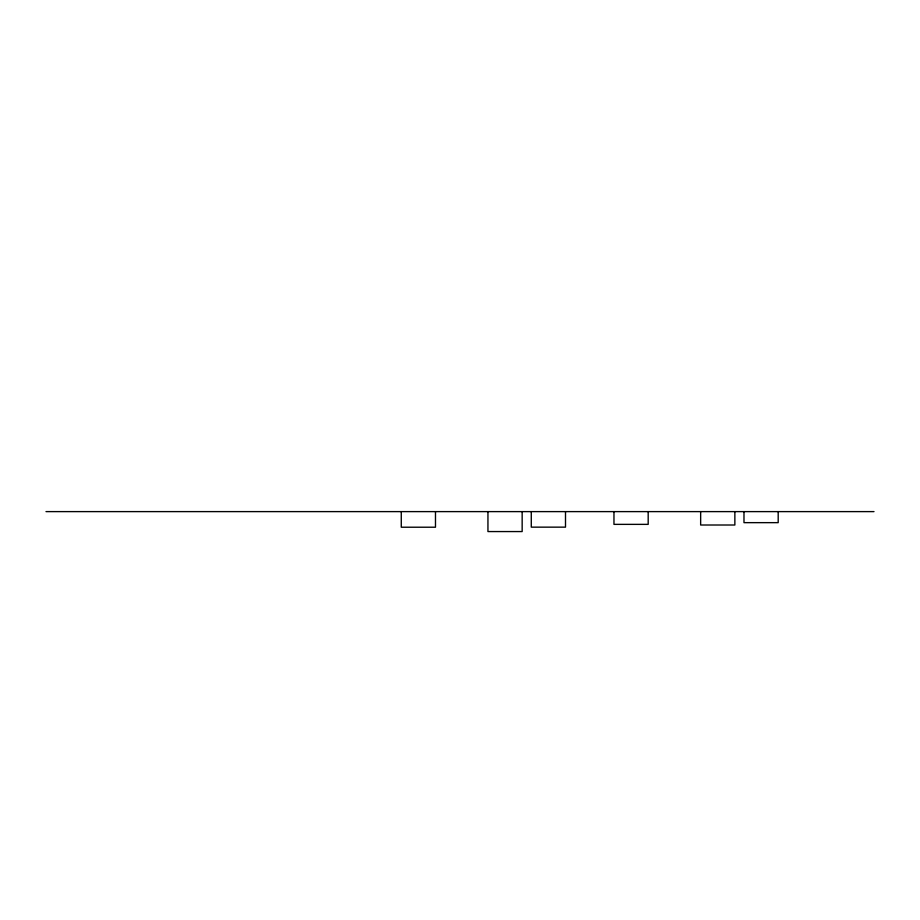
<?xml version="1.0" encoding="UTF-8"?>
<svg xmlns="http://www.w3.org/2000/svg" width="920" height="920" viewBox="0 0 920 920"><rect width="100%" height="100%" fill="white"/><g stroke="black" fill="none" stroke-linecap="round" stroke-linejoin="round"><path stroke-width="1.38" d="M46 511.612L874 511.612M778.193 511.612L778.193 522.652L743.981 522.652L743.981 511.612M734.861 511.612L734.861 525.009L700.649 525.009L700.649 511.612M648.186 511.612L648.186 524.365L613.962 524.365L613.962 511.612M565.501 511.612L565.501 527.148L531.277 527.148L531.277 511.612M522.158 511.612L522.158 531.564L487.945 531.564L487.945 511.612M435.482 511.612L435.482 527.217L401.269 527.217L401.269 511.612"/></g></svg>
